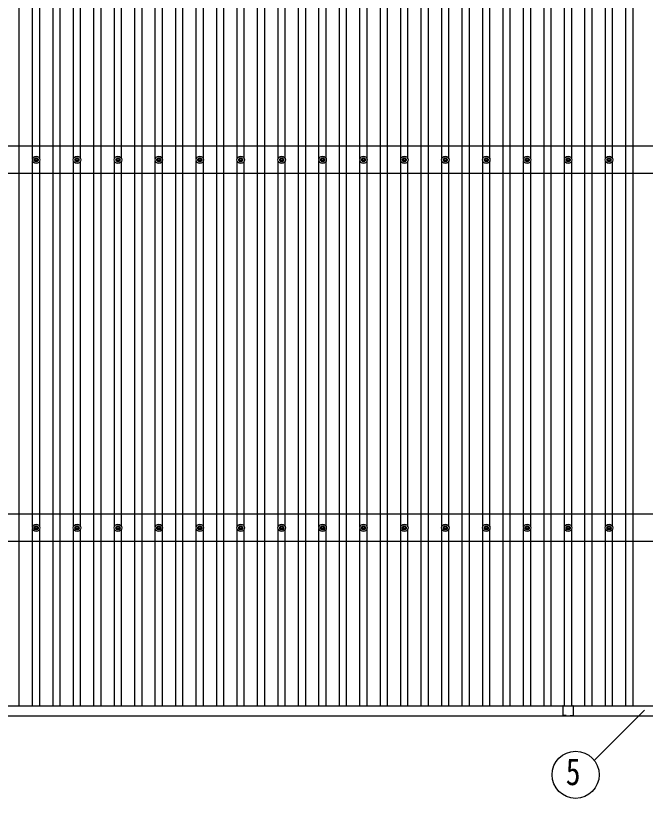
# Model space of a CAD drawing. Units: millimetres, scale not verified. Extents: x -21025 to 21025, y -14850 to 14850.
# Drawn here: x -14297 to -11220, y 7046 to 10874 of the extents above; entities that cross this region are included whole.
import ezdxf
from ezdxf.enums import TextEntityAlignment as Align

# ---------------------------------------------------------------- set-up
doc = ezdxf.new("R2010")
doc.units = ezdxf.units.MM
doc.header["$LTSCALE"] = 60
for name, color, linetype in [('0-5_YKK_13', 4, 'Continuous'), ('0-6_YKK_A1', 4, 'Continuous'), ('0-7_YKK_D', 6, 'Continuous')]:
    doc.layers.add(name, color=color, linetype=linetype)
doc.styles.add('ＭＳ ゴシック', font='')
doc.styles.get('ＭＳ ゴシック').set_extended_font_data('MS Gothic')

msp = doc.modelspace()

# ---------------------------------------------------------------- linework, layer by layer
at = {"layer": '0-5_YKK_13'}
for p, q in [((-14207.07, 10170.53), (-14202.65, 10170.53)), ((-14207.07, 10167.03), (-14202.65, 10167.03)), ((-14198.82, 10178.78), (-14198.82, 10174.36)), ((-14198.82, 10163.2), (-14198.82, 10158.78)), ((-14195.32, 10178.78), (-14195.32, 10174.36)), ((-14195.32, 10163.2), (-14195.32, 10158.78)), ((-14191.49, 10170.53), (-14187.07, 10170.53)), ((-14191.49, 10167.03), (-14187.07, 10167.03)), ((-14007.07, 10170.53), (-14002.65, 10170.53)), ((-14007.07, 10167.03), (-14002.65, 10167.03)), ((-13998.82, 10178.78), (-13998.82, 10174.36)), ((-13998.82, 10163.2), (-13998.82, 10158.78)), ((-13995.32, 10178.78), (-13995.32, 10174.36)), ((-13995.32, 10163.2), (-13995.32, 10158.78)), ((-13991.49, 10170.53), (-13987.07, 10170.53)), ((-13991.49, 10167.03), (-13987.07, 10167.03)), ((-13807.07, 10170.53), (-13802.65, 10170.53)), ((-13807.07, 10167.03), (-13802.65, 10167.03)), ((-13798.82, 10178.78), (-13798.82, 10174.36)), ((-13798.82, 10163.2), (-13798.82, 10158.78)), ((-13795.32, 10178.78), (-13795.32, 10174.36)), ((-13795.32, 10163.2), (-13795.32, 10158.78)), ((-13791.49, 10170.53), (-13787.07, 10170.53)), ((-13791.49, 10167.03), (-13787.07, 10167.03)), ((-13607.07, 10170.53), (-13602.65, 10170.53)), ((-13607.07, 10167.03), (-13602.65, 10167.03)), ((-13598.82, 10178.78), (-13598.82, 10174.36)), ((-13598.82, 10163.2), (-13598.82, 10158.78)), ((-13595.32, 10178.78), (-13595.32, 10174.36)), ((-13595.32, 10163.2), (-13595.32, 10158.78)), ((-13591.49, 10170.53), (-13587.07, 10170.53)), ((-13591.49, 10167.03), (-13587.07, 10167.03)), ((-13407.07, 10170.53), (-13402.65, 10170.53)), ((-13407.07, 10167.03), (-13402.65, 10167.03)), ((-13398.82, 10178.78), (-13398.82, 10174.36)), ((-13398.82, 10163.2), (-13398.82, 10158.78)), ((-13395.32, 10178.78), (-13395.32, 10174.36)), ((-13395.32, 10163.2), (-13395.32, 10158.78)), ((-13391.49, 10170.53), (-13387.07, 10170.53)), ((-13391.49, 10167.03), (-13387.07, 10167.03)), ((-13207.07, 10170.53), (-13202.65, 10170.53)), ((-13207.07, 10167.03), (-13202.65, 10167.03)), ((-13198.82, 10178.78), (-13198.82, 10174.36)), ((-13198.82, 10163.2), (-13198.82, 10158.78)), ((-13195.32, 10178.78), (-13195.32, 10174.36)), ((-13195.32, 10163.2), (-13195.32, 10158.78)), ((-13191.49, 10170.53), (-13187.07, 10170.53)), ((-13191.49, 10167.03), (-13187.07, 10167.03)), ((-13007.07, 10170.53), (-13002.65, 10170.53)), ((-13007.07, 10167.03), (-13002.65, 10167.03)), ((-12998.82, 10178.78), (-12998.82, 10174.36)), ((-12998.82, 10163.2), (-12998.82, 10158.78)), ((-12995.32, 10178.78), (-12995.32, 10174.36)), ((-12995.32, 10163.2), (-12995.32, 10158.78)), ((-12991.49, 10170.53), (-12987.07, 10170.53)), ((-12991.49, 10167.03), (-12987.07, 10167.03)), ((-12807.07, 10170.53), (-12802.65, 10170.53)), ((-12807.07, 10167.03), (-12802.65, 10167.03)), ((-12798.82, 10178.78), (-12798.82, 10174.36)), ((-12798.82, 10163.2), (-12798.82, 10158.78)), ((-12795.32, 10178.78), (-12795.32, 10174.36)), ((-12795.32, 10163.2), (-12795.32, 10158.78)), ((-12791.49, 10170.53), (-12787.07, 10170.53)), ((-12791.49, 10167.03), (-12787.07, 10167.03)), ((-12607.07, 10170.53), (-12602.65, 10170.53)), ((-12607.07, 10167.03), (-12602.65, 10167.03)), ((-12598.82, 10178.78), (-12598.82, 10174.36)), ((-12598.82, 10163.2), (-12598.82, 10158.78)), ((-12595.32, 10178.78), (-12595.32, 10174.36)), ((-12595.32, 10163.2), (-12595.32, 10158.78)), ((-12591.49, 10170.53), (-12587.07, 10170.53)), ((-12591.49, 10167.03), (-12587.07, 10167.03)), ((-12407.07, 10170.53), (-12402.65, 10170.53)), ((-12407.07, 10167.03), (-12402.65, 10167.03)), ((-12398.82, 10178.78), (-12398.82, 10174.36)), ((-12398.82, 10163.2), (-12398.82, 10158.78)), ((-12395.32, 10178.78), (-12395.32, 10174.36)), ((-12395.32, 10163.2), (-12395.32, 10158.78)), ((-12391.49, 10170.53), (-12387.07, 10170.53)), ((-12391.49, 10167.03), (-12387.07, 10167.03)), ((-12207.07, 10170.53), (-12202.65, 10170.53)), ((-12207.07, 10167.03), (-12202.65, 10167.03)), ((-12198.82, 10178.78), (-12198.82, 10174.36)), ((-12198.82, 10163.2), (-12198.82, 10158.78)), ((-12195.32, 10178.78), (-12195.32, 10174.36)), ((-12195.32, 10163.2), (-12195.32, 10158.78)), ((-12191.49, 10170.53), (-12187.07, 10170.53)), ((-12191.49, 10167.03), (-12187.07, 10167.03)), ((-12007.07, 10170.53), (-12002.65, 10170.53)), ((-12007.07, 10167.03), (-12002.65, 10167.03)), ((-11998.82, 10178.78), (-11998.82, 10174.36)), ((-11998.82, 10163.2), (-11998.82, 10158.78)), ((-11995.32, 10178.78), (-11995.32, 10174.36)), ((-11995.32, 10163.2), (-11995.32, 10158.78)), ((-11991.49, 10170.53), (-11987.07, 10170.53)), ((-11991.49, 10167.03), (-11987.07, 10167.03)), ((-11807.07, 10170.53), (-11802.65, 10170.53)), ((-11807.07, 10167.03), (-11802.65, 10167.03)), ((-11798.82, 10178.78), (-11798.82, 10174.36)), ((-11798.82, 10163.2), (-11798.82, 10158.78)), ((-11795.32, 10178.78), (-11795.32, 10174.36)), ((-11795.32, 10163.2), (-11795.32, 10158.78)), ((-11791.49, 10170.53), (-11787.07, 10170.53)), ((-11791.49, 10167.03), (-11787.07, 10167.03)), ((-11607.07, 10170.53), (-11602.65, 10170.53)), ((-11607.07, 10167.03), (-11602.65, 10167.03)), ((-11598.82, 10178.78), (-11598.82, 10174.36)), ((-11598.82, 10163.2), (-11598.82, 10158.78)), ((-11595.32, 10178.78), (-11595.32, 10174.36)), ((-11595.32, 10163.2), (-11595.32, 10158.78)), ((-11591.49, 10170.53), (-11587.07, 10170.53)), ((-11591.49, 10167.03), (-11587.07, 10167.03)), ((-11407.07, 10170.53), (-11402.65, 10170.53)), ((-11407.07, 10167.03), (-11402.65, 10167.03)), ((-11398.82, 10178.78), (-11398.82, 10174.36)), ((-11398.82, 10163.2), (-11398.82, 10158.78)), ((-11395.32, 10178.78), (-11395.32, 10174.36)), ((-11395.32, 10163.2), (-11395.32, 10158.78)), ((-11391.49, 10170.53), (-11387.07, 10170.53)), ((-11391.49, 10167.03), (-11387.07, 10167.03)), ((-14207.07, 8370.53), (-14202.65, 8370.53)), ((-14207.07, 8367.03), (-14202.65, 8367.03)), ((-14198.82, 8378.78), (-14198.82, 8374.36)), ((-14198.82, 8363.2), (-14198.82, 8358.78)), ((-14195.32, 8378.78), (-14195.32, 8374.36)), ((-14195.32, 8363.2), (-14195.32, 8358.78)), ((-14191.49, 8370.53), (-14187.07, 8370.53)), ((-14191.49, 8367.03), (-14187.07, 8367.03)), ((-14007.07, 8370.53), (-14002.65, 8370.53)), ((-14007.07, 8367.03), (-14002.65, 8367.03)), ((-13998.82, 8378.78), (-13998.82, 8374.36)), ((-13998.82, 8363.2), (-13998.82, 8358.78)), ((-13995.32, 8378.78), (-13995.32, 8374.36)), ((-13995.32, 8363.2), (-13995.32, 8358.78)), ((-13991.49, 8370.53), (-13987.07, 8370.53)), ((-13991.49, 8367.03), (-13987.07, 8367.03)), ((-13807.07, 8370.53), (-13802.65, 8370.53)), ((-13807.07, 8367.03), (-13802.65, 8367.03)), ((-13798.82, 8378.78), (-13798.82, 8374.36)), ((-13798.82, 8363.2), (-13798.82, 8358.78)), ((-13795.32, 8378.78), (-13795.32, 8374.36)), ((-13795.32, 8363.2), (-13795.32, 8358.78)), ((-13791.49, 8370.53), (-13787.07, 8370.53)), ((-13791.49, 8367.03), (-13787.07, 8367.03)), ((-13607.07, 8370.53), (-13602.65, 8370.53)), ((-13607.07, 8367.03), (-13602.65, 8367.03)), ((-13598.82, 8378.78), (-13598.82, 8374.36)), ((-13598.82, 8363.2), (-13598.82, 8358.78)), ((-13595.32, 8378.78), (-13595.32, 8374.36)), ((-13595.32, 8363.2), (-13595.32, 8358.78)), ((-13591.49, 8370.53), (-13587.07, 8370.53)), ((-13591.49, 8367.03), (-13587.07, 8367.03)), ((-13407.07, 8370.53), (-13402.65, 8370.53)), ((-13407.07, 8367.03), (-13402.65, 8367.03)), ((-13398.82, 8378.78), (-13398.82, 8374.36)), ((-13398.82, 8363.2), (-13398.82, 8358.78)), ((-13395.32, 8378.78), (-13395.32, 8374.36)), ((-13395.32, 8363.2), (-13395.32, 8358.78)), ((-13391.49, 8370.53), (-13387.07, 8370.53)), ((-13391.49, 8367.03), (-13387.07, 8367.03)), ((-13207.07, 8370.53), (-13202.65, 8370.53)), ((-13207.07, 8367.03), (-13202.65, 8367.03)), ((-13198.82, 8378.78), (-13198.82, 8374.36)), ((-13198.82, 8363.2), (-13198.82, 8358.78)), ((-13195.32, 8378.78), (-13195.32, 8374.36)), ((-13195.32, 8363.2), (-13195.32, 8358.78)), ((-13191.49, 8370.53), (-13187.07, 8370.53)), ((-13191.49, 8367.03), (-13187.07, 8367.03)), ((-13007.07, 8370.53), (-13002.65, 8370.53)), ((-13007.07, 8367.03), (-13002.65, 8367.03)), ((-12998.82, 8378.78), (-12998.82, 8374.36)), ((-12998.82, 8363.2), (-12998.82, 8358.78)), ((-12995.32, 8378.78), (-12995.32, 8374.36)), ((-12995.32, 8363.2), (-12995.32, 8358.78)), ((-12991.49, 8370.53), (-12987.07, 8370.53)), ((-12991.49, 8367.03), (-12987.07, 8367.03)), ((-12807.07, 8370.53), (-12802.65, 8370.53)), ((-12807.07, 8367.03), (-12802.65, 8367.03)), ((-12798.82, 8378.78), (-12798.82, 8374.36)), ((-12798.82, 8363.2), (-12798.82, 8358.78)), ((-12795.32, 8378.78), (-12795.32, 8374.36)), ((-12795.32, 8363.2), (-12795.32, 8358.78)), ((-12791.49, 8370.53), (-12787.07, 8370.53)), ((-12791.49, 8367.03), (-12787.07, 8367.03)), ((-12607.07, 8370.53), (-12602.65, 8370.53)), ((-12607.07, 8367.03), (-12602.65, 8367.03)), ((-12598.82, 8378.78), (-12598.82, 8374.36)), ((-12598.82, 8363.2), (-12598.82, 8358.78)), ((-12595.32, 8378.78), (-12595.32, 8374.36)), ((-12595.32, 8363.2), (-12595.32, 8358.78)), ((-12591.49, 8370.53), (-12587.07, 8370.53)), ((-12591.49, 8367.03), (-12587.07, 8367.03)), ((-12407.07, 8370.53), (-12402.65, 8370.53)), ((-12407.07, 8367.03), (-12402.65, 8367.03)), ((-12398.82, 8378.78), (-12398.82, 8374.36)), ((-12398.82, 8363.2), (-12398.82, 8358.78)), ((-12395.32, 8378.78), (-12395.32, 8374.36)), ((-12395.32, 8363.2), (-12395.32, 8358.78)), ((-12391.49, 8370.53), (-12387.07, 8370.53)), ((-12391.49, 8367.03), (-12387.07, 8367.03)), ((-12207.07, 8370.53), (-12202.65, 8370.53)), ((-12207.07, 8367.03), (-12202.65, 8367.03)), ((-12198.82, 8378.78), (-12198.82, 8374.36)), ((-12198.82, 8363.2), (-12198.82, 8358.78)), ((-12195.32, 8378.78), (-12195.32, 8374.36)), ((-12195.32, 8363.2), (-12195.32, 8358.78)), ((-12191.49, 8370.53), (-12187.07, 8370.53)), ((-12191.49, 8367.03), (-12187.07, 8367.03)), ((-12007.07, 8370.53), (-12002.65, 8370.53)), ((-12007.07, 8367.03), (-12002.65, 8367.03)), ((-11998.82, 8378.78), (-11998.82, 8374.36)), ((-11998.82, 8363.2), (-11998.82, 8358.78)), ((-11995.32, 8378.78), (-11995.32, 8374.36)), ((-11995.32, 8363.2), (-11995.32, 8358.78)), ((-11991.49, 8370.53), (-11987.07, 8370.53)), ((-11991.49, 8367.03), (-11987.07, 8367.03)), ((-11807.07, 8370.53), (-11802.65, 8370.53)), ((-11807.07, 8367.03), (-11802.65, 8367.03)), ((-11798.82, 8378.78), (-11798.82, 8374.36)), ((-11798.82, 8363.2), (-11798.82, 8358.78)), ((-11795.32, 8378.78), (-11795.32, 8374.36)), ((-11795.32, 8363.2), (-11795.32, 8358.78)), ((-11791.49, 8370.53), (-11787.07, 8370.53)), ((-11791.49, 8367.03), (-11787.07, 8367.03)), ((-11607.07, 8370.53), (-11602.65, 8370.53)), ((-11607.07, 8367.03), (-11602.65, 8367.03)), ((-11598.82, 8378.78), (-11598.82, 8374.36)), ((-11598.82, 8363.2), (-11598.82, 8358.78)), ((-11595.32, 8378.78), (-11595.32, 8374.36)), ((-11595.32, 8363.2), (-11595.32, 8358.78)), ((-11591.49, 8370.53), (-11587.07, 8370.53)), ((-11591.49, 8367.03), (-11587.07, 8367.03)), ((-11407.07, 8370.53), (-11402.65, 8370.53)), ((-11407.07, 8367.03), (-11402.65, 8367.03)), ((-11398.82, 8378.78), (-11398.82, 8374.36)), ((-11398.82, 8363.2), (-11398.82, 8358.78)), ((-11395.32, 8378.78), (-11395.32, 8374.36)), ((-11395.32, 8363.2), (-11395.32, 8358.78)), ((-11391.49, 8370.53), (-11387.07, 8370.53)), ((-11391.49, 8367.03), (-11387.07, 8367.03)), ((-11622.07, 7497.22), (-11622.07, 7474.62)), ((-11622.07, 7473.82), (-11622.07, 7452.22)), ((-11621.07, 7498.22), (-11597.47, 7498.22)), ((-11596.67, 7498.22), (-11573.07, 7498.22)), ((-11572.07, 7497.22), (-11572.07, 7474.62)), ((-11572.07, 7473.82), (-11572.07, 7452.22)), ((-11607.07, 7451.22), (-11621.07, 7451.22)), ((-11607.07, 7451.22), (-11607.07, 7449.72)), ((-11607.07, 7449.72), (-11587.07, 7449.72)), ((-11587.07, 7451.22), (-11587.07, 7449.72)), ((-11587.07, 7451.22), (-11573.07, 7451.22))]:
    msp.add_line(p, q, dxfattribs=at)
for centre, radius in [((-14197.07, 10168.78), 18.25), ((-13997.07, 10168.78), 18.25), ((-13797.07, 10168.78), 18.25), ((-13597.07, 10168.78), 18.25), ((-13397.07, 10168.78), 18.25), ((-13197.07, 10168.78), 18.25), ((-12997.07, 10168.78), 18.25), ((-12797.07, 10168.78), 18.25), ((-12597.07, 10168.78), 18.25), ((-12397.07, 10168.78), 18.25), ((-12197.07, 10168.78), 18.25), ((-11997.07, 10168.78), 18.25), ((-11797.07, 10168.78), 18.25), ((-11597.07, 10168.78), 18.25), ((-11397.07, 10168.78), 18.25), ((-14197.07, 10168.78), 10.15), ((-14197.07, 10168.78), 5.85), ((-14197.07, 10168.78), 5.25), ((-13997.07, 10168.78), 10.15), ((-13997.07, 10168.78), 5.85), ((-13997.07, 10168.78), 5.25), ((-13797.07, 10168.78), 10.15), ((-13797.07, 10168.78), 5.85), ((-13797.07, 10168.78), 5.25), ((-13597.07, 10168.78), 10.15), ((-13597.07, 10168.78), 5.85), ((-13597.07, 10168.78), 5.25), ((-13397.07, 10168.78), 10.15), ((-13397.07, 10168.78), 5.85), ((-13397.07, 10168.78), 5.25), ((-13197.07, 10168.78), 10.15), ((-13197.07, 10168.78), 5.85), ((-13197.07, 10168.78), 5.25), ((-12997.07, 10168.78), 10.15), ((-12997.07, 10168.78), 5.85), ((-12997.07, 10168.78), 5.25), ((-12797.07, 10168.78), 10.15), ((-12797.07, 10168.78), 5.85), ((-12797.07, 10168.78), 5.25), ((-12597.07, 10168.78), 10.15), ((-12597.07, 10168.78), 5.85), ((-12597.07, 10168.78), 5.25), ((-12397.07, 10168.78), 10.15), ((-12397.07, 10168.78), 5.85), ((-12397.07, 10168.78), 5.25), ((-12197.07, 10168.78), 10.15), ((-12197.07, 10168.78), 5.85), ((-12197.07, 10168.78), 5.25), ((-11997.07, 10168.78), 10.15), ((-11997.07, 10168.78), 5.85), ((-11997.07, 10168.78), 5.25), ((-11797.07, 10168.78), 10.15), ((-11797.07, 10168.78), 5.85), ((-11797.07, 10168.78), 5.25), ((-11597.07, 10168.78), 10.15), ((-11597.07, 10168.78), 5.85), ((-11597.07, 10168.78), 5.25), ((-11397.07, 10168.78), 10.15), ((-11397.07, 10168.78), 5.85), ((-11397.07, 10168.78), 5.25), ((-14197.07, 8368.78), 18.25), ((-13997.07, 8368.78), 18.25), ((-13797.07, 8368.78), 18.25), ((-13597.07, 8368.78), 18.25), ((-13397.07, 8368.78), 18.25), ((-13197.07, 8368.78), 18.25), ((-12997.07, 8368.78), 18.25), ((-12797.07, 8368.78), 18.25), ((-12597.07, 8368.78), 18.25), ((-12397.07, 8368.78), 18.25), ((-12197.07, 8368.78), 18.25), ((-11997.07, 8368.78), 18.25), ((-11797.07, 8368.78), 18.25), ((-11597.07, 8368.78), 18.25), ((-11397.07, 8368.78), 18.25), ((-14197.07, 8368.78), 10.15), ((-14197.07, 8368.78), 5.85), ((-14197.07, 8368.78), 5.25), ((-13997.07, 8368.78), 10.15), ((-13997.07, 8368.78), 5.85), ((-13997.07, 8368.78), 5.25), ((-13797.07, 8368.78), 10.15), ((-13797.07, 8368.78), 5.85), ((-13797.07, 8368.78), 5.25), ((-13597.07, 8368.78), 10.15), ((-13597.07, 8368.78), 5.85), ((-13597.07, 8368.78), 5.25), ((-13397.07, 8368.78), 10.15), ((-13397.07, 8368.78), 5.85), ((-13397.07, 8368.78), 5.25), ((-13197.07, 8368.78), 10.15), ((-13197.07, 8368.78), 5.85), ((-13197.07, 8368.78), 5.25), ((-12997.07, 8368.78), 10.15), ((-12997.07, 8368.78), 5.85), ((-12997.07, 8368.78), 5.25), ((-12797.07, 8368.78), 10.15), ((-12797.07, 8368.78), 5.85), ((-12797.07, 8368.78), 5.25), ((-12597.07, 8368.78), 10.15), ((-12597.07, 8368.78), 5.85), ((-12597.07, 8368.78), 5.25), ((-12397.07, 8368.78), 10.15), ((-12397.07, 8368.78), 5.85), ((-12397.07, 8368.78), 5.25), ((-12197.07, 8368.78), 10.15), ((-12197.07, 8368.78), 5.85), ((-12197.07, 8368.78), 5.25), ((-11997.07, 8368.78), 10.15), ((-11997.07, 8368.78), 5.85), ((-11997.07, 8368.78), 5.25), ((-11797.07, 8368.78), 10.15), ((-11797.07, 8368.78), 5.85), ((-11797.07, 8368.78), 5.25), ((-11597.07, 8368.78), 10.15), ((-11597.07, 8368.78), 5.85), ((-11597.07, 8368.78), 5.25), ((-11397.07, 8368.78), 10.15), ((-11397.07, 8368.78), 5.85), ((-11397.07, 8368.78), 5.25)]:
    msp.add_circle(centre, radius, dxfattribs=at)
for centre, radius, start, end in [((-11621.07, 7497.22), 1, 90, 180.00001), ((-11622.37, 7474.22), 0.5, 306.8699, 53.1301), ((-11597.07, 7498.52), 0.5, 216.8699, 323.1301), ((-11573.07, 7497.22), 1, 360, 90), ((-11571.77, 7474.22), 0.5, 126.8699, 233.1301), ((-11621.07, 7452.22), 1, 180.00001, 270), ((-11573.07, 7452.22), 1, 270, 360)]:
    msp.add_arc(centre, radius, start, end, dxfattribs=at)
at = {"layer": '0-6_YKK_A1'}
for p, q in [((-14279.57, 7498.2), (-14279.57, 12839.21)), ((-14114.57, 7498.2), (-14114.57, 12839.21)), ((-14079.57, 7498.2), (-14079.57, 12839.21)), ((-13914.57, 7498.2), (-13914.57, 12839.21)), ((-13879.57, 7498.2), (-13879.57, 12839.21)), ((-13714.57, 7498.2), (-13714.57, 12839.21)), ((-13679.57, 7498.2), (-13679.57, 12839.21)), ((-13514.57, 7498.2), (-13514.57, 12839.21)), ((-13479.57, 7498.2), (-13479.57, 12839.21)), ((-13314.57, 7498.2), (-13314.57, 12839.21)), ((-13279.57, 7498.2), (-13279.57, 12839.21)), ((-13114.57, 7498.2), (-13114.57, 12839.21)), ((-13079.57, 7498.2), (-13079.57, 12839.21)), ((-12914.57, 7498.2), (-12914.57, 12839.21)), ((-12879.57, 7498.2), (-12879.57, 12839.21)), ((-12714.57, 7498.2), (-12714.57, 12839.21)), ((-12679.57, 7498.2), (-12679.57, 12839.21)), ((-12514.57, 7498.2), (-12514.57, 12839.21)), ((-12479.57, 7498.2), (-12479.57, 12839.21)), ((-12314.57, 7498.2), (-12314.57, 12839.21)), ((-12279.57, 7498.2), (-12279.57, 12839.21)), ((-12114.57, 7498.2), (-12114.57, 12839.21)), ((-12079.57, 7498.2), (-12079.57, 12839.21)), ((-11914.57, 7498.2), (-11914.57, 12839.21)), ((-11879.57, 7498.2), (-11879.57, 12839.21)), ((-11714.57, 7498.2), (-11714.57, 12839.21)), ((-11679.57, 7498.2), (-11679.57, 12839.21)), ((-11514.57, 7498.2), (-11514.57, 12839.21)), ((-11479.57, 7498.2), (-11479.57, 12839.21)), ((-11314.57, 7498.2), (-11314.57, 12839.21)), ((-11279.57, 7498.2), (-11279.57, 12839.21)), ((-14214.57, 10173.97), (-14214.57, 11963.6)), ((-14179.57, 10173.95), (-14179.57, 11963.61)), ((-14014.57, 10173.97), (-14014.57, 11963.6)), ((-13979.57, 10173.95), (-13979.57, 11963.61)), ((-13814.57, 10173.97), (-13814.57, 11963.6)), ((-13779.57, 10173.95), (-13779.57, 11963.61)), ((-13614.57, 10173.97), (-13614.57, 11963.6)), ((-13579.57, 10173.95), (-13579.57, 11963.61)), ((-13414.57, 10173.97), (-13414.57, 11963.6)), ((-13379.57, 10173.95), (-13379.57, 11963.61)), ((-13214.57, 10173.97), (-13214.57, 11963.6)), ((-13179.57, 10173.95), (-13179.57, 11963.61)), ((-13014.57, 10173.97), (-13014.57, 11963.6)), ((-12979.57, 10173.95), (-12979.57, 11963.61)), ((-12814.57, 10173.97), (-12814.57, 11963.6)), ((-12779.57, 10173.95), (-12779.57, 11963.61)), ((-12614.57, 10173.97), (-12614.57, 11963.6)), ((-12579.57, 10173.95), (-12579.57, 11963.61)), ((-12414.57, 10173.97), (-12414.57, 11963.6)), ((-12379.57, 10173.95), (-12379.57, 11963.61)), ((-12214.57, 10173.97), (-12214.57, 11963.6)), ((-12179.57, 10173.95), (-12179.57, 11963.61)), ((-12014.57, 10173.97), (-12014.57, 11963.6)), ((-11979.57, 10173.95), (-11979.57, 11963.61)), ((-11814.57, 10173.97), (-11814.57, 11963.6)), ((-11779.57, 10173.95), (-11779.57, 11963.61)), ((-11614.57, 10173.97), (-11614.57, 11963.6)), ((-11579.57, 10173.95), (-11579.57, 11963.61)), ((-11414.57, 10173.97), (-11414.57, 11963.6)), ((-11379.57, 10173.95), (-11379.57, 11963.61)), ((-8594.32, 10235.78), (-16997.07, 10235.78)), ((-14214.57, 8373.96), (-14214.57, 10163.6)), ((-14179.57, 8373.96), (-14179.57, 10163.61)), ((-14014.57, 8373.96), (-14014.57, 10163.6)), ((-13979.57, 8373.96), (-13979.57, 10163.61)), ((-13814.57, 8373.96), (-13814.57, 10163.6)), ((-13779.57, 8373.96), (-13779.57, 10163.61)), ((-13614.57, 8373.96), (-13614.57, 10163.6)), ((-13579.57, 8373.96), (-13579.57, 10163.61)), ((-13414.57, 8373.96), (-13414.57, 10163.6)), ((-13379.57, 8373.96), (-13379.57, 10163.61)), ((-13214.57, 8373.96), (-13214.57, 10163.6)), ((-13179.57, 8373.96), (-13179.57, 10163.61)), ((-13014.57, 8373.96), (-13014.57, 10163.6)), ((-12979.57, 8373.96), (-12979.57, 10163.61)), ((-12814.57, 8373.96), (-12814.57, 10163.6)), ((-12779.57, 8373.96), (-12779.57, 10163.61)), ((-12614.57, 8373.96), (-12614.57, 10163.6)), ((-12579.57, 8373.96), (-12579.57, 10163.61)), ((-12414.57, 8373.96), (-12414.57, 10163.6)), ((-12379.57, 8373.96), (-12379.57, 10163.61)), ((-12214.57, 8373.96), (-12214.57, 10163.6)), ((-12179.57, 8373.96), (-12179.57, 10163.61)), ((-12014.57, 8373.96), (-12014.57, 10163.6)), ((-11979.57, 8373.96), (-11979.57, 10163.61)), ((-11814.57, 8373.96), (-11814.57, 10163.6)), ((-11779.57, 8373.96), (-11779.57, 10163.61)), ((-11614.57, 8373.96), (-11614.57, 10163.6)), ((-11579.57, 8373.96), (-11579.57, 10163.61)), ((-11414.57, 8373.96), (-11414.57, 10163.6)), ((-11379.57, 8373.96), (-11379.57, 10163.61)), ((-8594.32, 10101.78), (-16997.07, 10101.78)), ((-8594.32, 8435.78), (-16997.07, 8435.78)), ((-14214.57, 7498.2), (-14214.57, 8363.6)), ((-14179.57, 7498.2), (-14179.57, 8363.6)), ((-14014.57, 7498.2), (-14014.57, 8363.6)), ((-13979.57, 7498.2), (-13979.57, 8363.6)), ((-13814.57, 7498.2), (-13814.57, 8363.6)), ((-13779.57, 7498.2), (-13779.57, 8363.6)), ((-13614.57, 7498.2), (-13614.57, 8363.6)), ((-13579.57, 7498.2), (-13579.57, 8363.6)), ((-13414.57, 7498.2), (-13414.57, 8363.6)), ((-13379.57, 7498.2), (-13379.57, 8363.6)), ((-13214.57, 7498.2), (-13214.57, 8363.6)), ((-13179.57, 7498.2), (-13179.57, 8363.6)), ((-13014.57, 7498.2), (-13014.57, 8363.6)), ((-12979.57, 7498.2), (-12979.57, 8363.6)), ((-12814.57, 7498.2), (-12814.57, 8363.6)), ((-12779.57, 7498.2), (-12779.57, 8363.6)), ((-12614.57, 7498.2), (-12614.57, 8363.6)), ((-12579.57, 7498.2), (-12579.57, 8363.6)), ((-12414.57, 7498.2), (-12414.57, 8363.6)), ((-12379.57, 7498.2), (-12379.57, 8363.6)), ((-12214.57, 7498.2), (-12214.57, 8363.6)), ((-12179.57, 7498.2), (-12179.57, 8363.6)), ((-12014.57, 7498.2), (-12014.57, 8363.6)), ((-11979.57, 7498.2), (-11979.57, 8363.6)), ((-11814.57, 7498.2), (-11814.57, 8363.6)), ((-11779.57, 7498.2), (-11779.57, 8363.6)), ((-11614.57, 7498.22), (-11614.57, 8363.6)), ((-11579.57, 7498.22), (-11579.57, 8363.6)), ((-11414.57, 7498.2), (-11414.57, 8363.6)), ((-11379.57, 7498.2), (-11379.57, 8363.6)), ((-8594.32, 8301.78), (-16997.07, 8301.78)), ((-17020.07, 7498.2), (-11621.25, 7498.2)), ((-11597.46, 7498.2), (-11596.68, 7498.2)), ((-11572.89, 7498.2), (-8574.07, 7498.2)), ((-17015.37, 7450.22), (-11607.07, 7450.22)), ((-11587.07, 7450.22), (-8578.77, 7450.22))]:
    msp.add_line(p, q, dxfattribs=at)
at = {"layer": '0-7_YKK_D'}
msp.add_line((-11469.07, 7231.42), (-11223.73, 7476.76), dxfattribs=at)
msp.add_circle((-11560.35, 7161.14), 115.2, dxfattribs=at)

# ---------------------------------------------------------------- texts
at = {"layer": '0-7_YKK_D', "style": 'ＭＳ ゴシック', "width": 0.8}
msp.add_text('5', height=132, dxfattribs=at).set_placement((-11608.35, 7071.14), align=Align.BOTTOM_LEFT)

doc.saveas('drawing.dxf')
